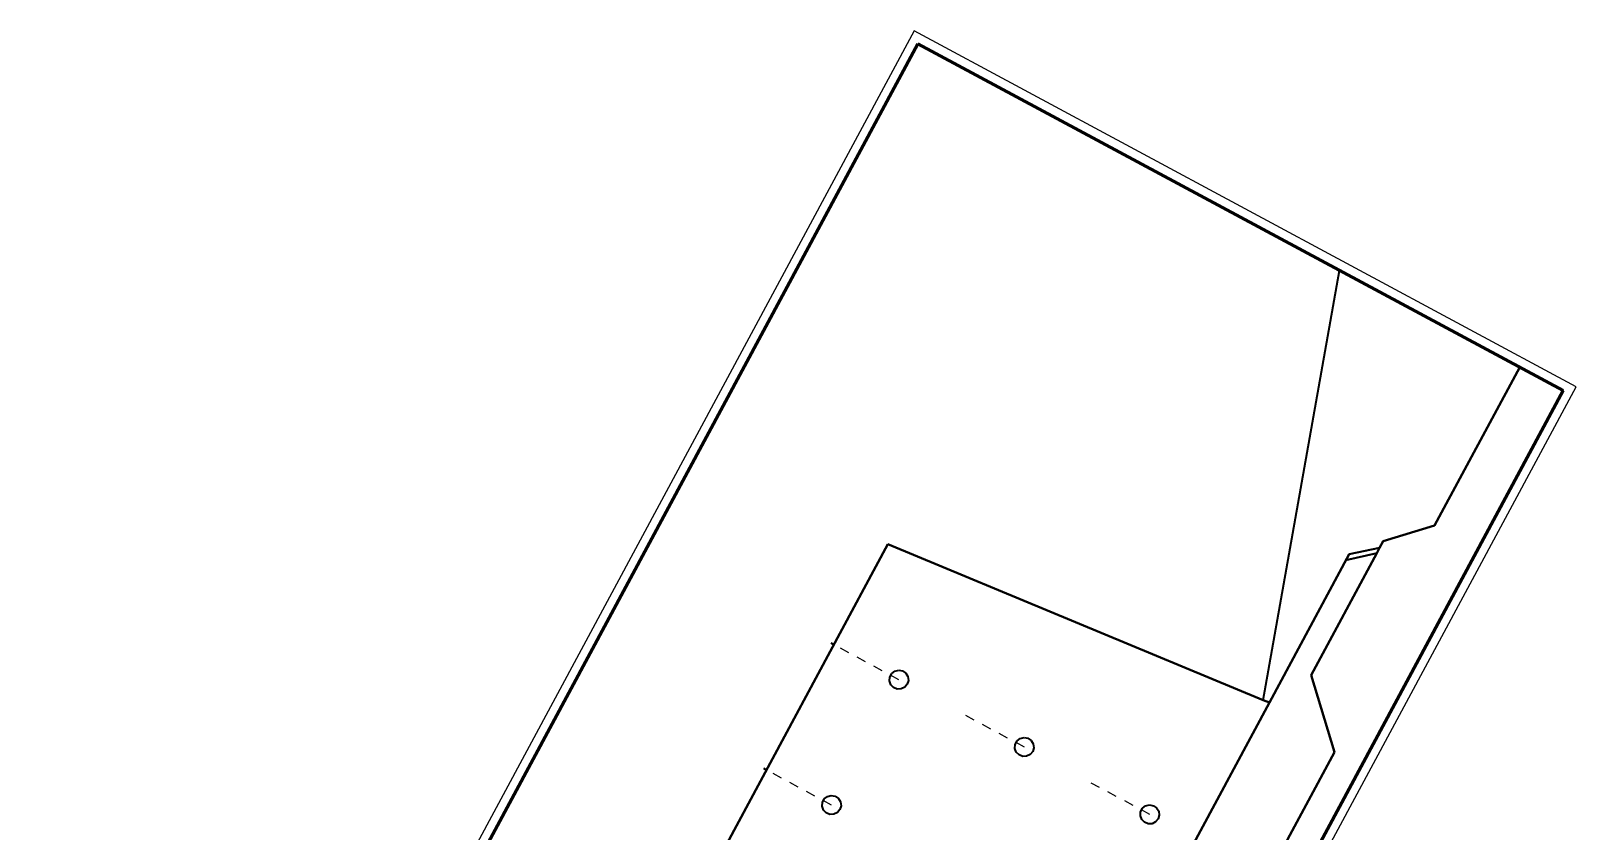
# Model space of a CAD drawing. Header units: metres. Extents: x 2711799 to 2711985, y 1236908 to 1237087.
# Drawn here: x 2711861.8 to 2711878.08, y 1236982.82 to 1236991.26 of the extents above; entities that cross this region are included whole.
import ezdxf

# ---------------------------------------------------------------- set-up
doc = ezdxf.new("R2010")
doc.units = ezdxf.units.M
doc.linetypes.add('AUSGEZOGEN', pattern=[0])
doc.linetypes.add('VERDECKT2_S2', pattern=[0.18, 0.1, -0.08])
for name, color, linetype, lineweight in [('XR$9$Beton Ansicht', 7, 'AUSGEZOGEN', 35), ('XR$9$Beton verdeckt vorne', 7, 'VERDECKT2_S2', 25), ('XR$9$STANDARD_1', 7, 'AUSGEZOGEN', 13)]:
    doc.layers.add(name, color=color, linetype=linetype, lineweight=lineweight)

msp = doc.modelspace()

# ---------------------------------------------------------------- linework, layer by layer
at = {"layer": 'XR$9$Beton Ansicht', "transparency": 33554687}
for p, q in [((2711861.9313, 1236973.9932, 640.05), (2711871.1411, 1236991.1231, 640.05)), ((2711871.1411, 1236991.1231, 640.05), (2711861.9313, 1236973.9932, 640.05)), ((2711874.78, 1236984.2057, 640.05), (2711875.5839, 1236988.7345, 640.05)), ((2711875.5839, 1236988.7345, 640.05), (2711877.4826, 1236987.7136, 640.05)), ((2711876.5851, 1236986.0442, 640.05), (2711877.4826, 1236987.7136, 640.05)), ((2711877.4826, 1236987.7136, 640.05), (2711876.5851, 1236986.0442, 640.05)), ((2711876.0434, 1236985.8813, 640.05), (2711876.5851, 1236986.0442, 640.05)), ((2711876.5851, 1236986.0442, 640.05), (2711876.0434, 1236985.8813, 640.05)), ((2711863.892, 1236972.9518, 640.05), (2711870.8255, 1236985.8481, 640.05)), ((2711863.892, 1236972.9518, 640.05), (2711870.8255, 1236985.8481, 640.05)), ((2711870.8255, 1236985.8481, 640.05), (2711863.892, 1236972.9518, 640.05)), ((2711870.8255, 1236985.8481, 640.05), (2711874.78, 1236984.2057, 640.05)), ((2711870.8255, 1236985.8481, 640.05), (2711874.78, 1236984.2057, 640.05)), ((2711874.78, 1236984.2057, 640.05), (2711870.8255, 1236985.8481, 640.05)), ((2711874.8443, 1236984.179, 640.05), (2711875.6849, 1236985.7426, 640.05)), ((2711875.6849, 1236985.7426, 640.05), (2711874.8443, 1236984.179, 640.05)), ((2711875.9754, 1236985.755, 640.05), (2711875.2842, 1236984.4692, 640.05)), ((2711875.2842, 1236984.4692, 640.05), (2711875.9754, 1236985.755, 640.05)), ((2711875.6506, 1236985.6786, 640.05), (2711875.9754, 1236985.755, 640.05)), ((2711875.9754, 1236985.755, 640.05), (2711875.6506, 1236985.6786, 640.05)), ((2711875.6849, 1236985.7426, 640.05), (2711876.0047, 1236985.8094, 640.05)), ((2711876.0047, 1236985.8094, 640.05), (2711875.6849, 1236985.7426, 640.05)), ((2711875.9754, 1236985.755, 640.05), (2711876.0047, 1236985.8094, 640.05)), ((2711876.0047, 1236985.8094, 640.05), (2711875.9754, 1236985.755, 640.05)), ((2711876.0047, 1236985.8094, 640.05), (2711876.0434, 1236985.8813, 640.05)), ((2711876.0434, 1236985.8813, 640.05), (2711876.0047, 1236985.8094, 640.05)), ((2711870.2559, 1236984.7886, 640.05), (2711870.227, 1236984.8042, 640.05)), ((2711870.8424, 1236984.4066, 640.05), (2711870.8454, 1236984.4481, 640.05)), ((2711870.8454, 1236984.4481, 640.05), (2711870.8651, 1236984.4847, 640.05)), ((2711870.8651, 1236984.4847, 640.05), (2711870.898, 1236984.5101, 640.05)), ((2711870.898, 1236984.5101, 640.05), (2711870.9384, 1236984.52, 640.05)), ((2711870.9384, 1236984.52, 640.05), (2711870.9793, 1236984.5126, 640.05)), ((2711870.9793, 1236984.5126, 640.05), (2711871.0137, 1236984.4892, 640.05)), ((2711871.0137, 1236984.4892, 640.05), (2711871.0356, 1236984.4538, 640.05)), ((2711871.0356, 1236984.4538, 640.05), (2711871.0412, 1236984.4126, 640.05)), ((2711875.5285, 1236983.6566, 640.05), (2711875.2842, 1236984.4692, 640.05)), ((2711875.2842, 1236984.4692, 640.05), (2711875.5285, 1236983.6566, 640.05)), ((2711870.8564, 1236984.3675, 640.05), (2711870.8424, 1236984.4066, 640.05)), ((2711870.8851, 1236984.3374, 640.05), (2711870.8564, 1236984.3675, 640.05)), ((2711870.9236, 1236984.3217, 640.05), (2711870.8851, 1236984.3374, 640.05)), ((2711870.9652, 1236984.3229, 640.05), (2711870.9236, 1236984.3217, 640.05)), ((2711871.0026, 1236984.341, 640.05), (2711870.9652, 1236984.3229, 640.05)), ((2711871.0295, 1236984.3727, 640.05), (2711871.0026, 1236984.341, 640.05)), ((2711871.0412, 1236984.4126, 640.05), (2711871.0295, 1236984.3727, 640.05)), ((2711874.8443, 1236984.179, 640.05), (2711867.907, 1236971.2757, 640.05)), ((2711867.907, 1236971.2757, 640.05), (2711874.8443, 1236984.179, 640.05)), ((2711874.78, 1236984.2057, 640.05), (2711874.8443, 1236984.179, 640.05)), ((2711874.8443, 1236984.179, 640.05), (2711874.78, 1236984.2057, 640.05)), ((2711872.1863, 1236983.7744, 640.05), (2711872.2192, 1236983.7998, 640.05)), ((2711872.2192, 1236983.7998, 640.05), (2711872.2596, 1236983.8097, 640.05)), ((2711872.2596, 1236983.8097, 640.05), (2711872.3005, 1236983.8023, 640.05)), ((2711872.3005, 1236983.8023, 640.05), (2711872.3349, 1236983.7789, 640.05)), ((2711872.3349, 1236983.7789, 640.05), (2711872.3567, 1236983.7435, 640.05)), ((2711872.1635, 1236983.6963, 640.05), (2711872.1666, 1236983.7378, 640.05)), ((2711872.1776, 1236983.6571, 640.05), (2711872.1635, 1236983.6963, 640.05)), ((2711872.1666, 1236983.7378, 640.05), (2711872.1863, 1236983.7744, 640.05)), ((2711872.2063, 1236983.6271, 640.05), (2711872.1776, 1236983.6571, 640.05)), ((2711872.2448, 1236983.6113, 640.05), (2711872.2063, 1236983.6271, 640.05)), ((2711872.3238, 1236983.6307, 640.05), (2711872.2863, 1236983.6126, 640.05)), ((2711872.3507, 1236983.6624, 640.05), (2711872.3238, 1236983.6307, 640.05)), ((2711872.3623, 1236983.7023, 640.05), (2711872.3507, 1236983.6624, 640.05)), ((2711872.3567, 1236983.7435, 640.05), (2711872.3623, 1236983.7023, 640.05)), ((2711873.47, 1236979.8278, 640.05), (2711875.5285, 1236983.6566, 640.05)), ((2711875.5285, 1236983.6566, 640.05), (2711873.47, 1236979.8278, 640.05)), ((2711869.5456, 1236983.4675, 640.05), (2711869.5167, 1236983.483, 640.05)), ((2711872.2863, 1236983.6126, 640.05), (2711872.2448, 1236983.6113, 640.05)), ((2711870.132, 1236983.0854, 640.05), (2711870.1351, 1236983.1269, 640.05)), ((2711870.1351, 1236983.1269, 640.05), (2711870.1548, 1236983.1635, 640.05)), ((2711870.1548, 1236983.1635, 640.05), (2711870.1877, 1236983.189, 640.05)), ((2711870.1877, 1236983.189, 640.05), (2711870.2281, 1236983.1989, 640.05)), ((2711870.2281, 1236983.1989, 640.05), (2711870.269, 1236983.1914, 640.05)), ((2711870.269, 1236983.1914, 640.05), (2711870.3034, 1236983.168, 640.05)), ((2711870.3034, 1236983.168, 640.05), (2711870.3253, 1236983.1327, 640.05)), ((2711870.3253, 1236983.1327, 640.05), (2711870.3309, 1236983.0915, 640.05)), ((2711870.1461, 1236983.0463, 640.05), (2711870.132, 1236983.0854, 640.05)), ((2711870.1748, 1236983.0163, 640.05), (2711870.1461, 1236983.0463, 640.05)), ((2711870.2133, 1236983.0005, 640.05), (2711870.1748, 1236983.0163, 640.05)), ((2711870.2549, 1236983.0018, 640.05), (2711870.2133, 1236983.0005, 640.05)), ((2711870.2923, 1236983.0198, 640.05), (2711870.2549, 1236983.0018, 640.05)), ((2711870.3192, 1236983.0515, 640.05), (2711870.2923, 1236983.0198, 640.05)), ((2711870.3309, 1236983.0915, 640.05), (2711870.3192, 1236983.0515, 640.05)), ((2711873.4847, 1236982.986, 640.05), (2711873.4878, 1236983.0274, 640.05)), ((2711873.4987, 1236982.9468, 640.05), (2711873.4847, 1236982.986, 640.05)), ((2711873.4878, 1236983.0274, 640.05), (2711873.5075, 1236983.0641, 640.05)), ((2711873.5075, 1236983.0641, 640.05), (2711873.5403, 1236983.0895, 640.05)), ((2711873.5403, 1236983.0895, 640.05), (2711873.5807, 1236983.0994, 640.05)), ((2711873.5807, 1236983.0994, 640.05), (2711873.6216, 1236983.092, 640.05)), ((2711873.6216, 1236983.092, 640.05), (2711873.656, 1236983.0686, 640.05)), ((2711873.656, 1236983.0686, 640.05), (2711873.6779, 1236983.0332, 640.05)), ((2711873.6835, 1236982.992, 640.05), (2711873.6718, 1236982.9521, 640.05)), ((2711873.6779, 1236983.0332, 640.05), (2711873.6835, 1236982.992, 640.05)), ((2711873.5275, 1236982.9168, 640.05), (2711873.4987, 1236982.9468, 640.05)), ((2711873.5659, 1236982.901, 640.05), (2711873.5275, 1236982.9168, 640.05)), ((2711873.6075, 1236982.9023, 640.05), (2711873.5659, 1236982.901, 640.05)), ((2711873.645, 1236982.9204, 640.05), (2711873.6075, 1236982.9023, 640.05)), ((2711873.6718, 1236982.9521, 640.05), (2711873.645, 1236982.9204, 640.05))]:
    msp.add_line(p, q, dxfattribs=at)
at = {"layer": 'XR$9$Beton Ansicht', "color": 7, "linetype": 'AUSGEZOGEN', "lineweight": 35, "transparency": 33554687}
for p, q in [((2711861.9313, 1236973.9932, 640.05), (2711871.1411, 1236991.1231, 640.05)), ((2711871.1411, 1236991.1231, 640.05), (2711861.9313, 1236973.9932, 640.05)), ((2711874.78, 1236984.2057, 640.05), (2711875.5839, 1236988.7345, 640.05)), ((2711875.5839, 1236988.7345, 640.05), (2711877.4826, 1236987.7136, 640.05)), ((2711876.5851, 1236986.0442, 640.05), (2711877.4826, 1236987.7136, 640.05)), ((2711877.4826, 1236987.7136, 640.05), (2711876.5851, 1236986.0442, 640.05)), ((2711876.0434, 1236985.8813, 640.05), (2711876.5851, 1236986.0442, 640.05)), ((2711876.5851, 1236986.0442, 640.05), (2711876.0434, 1236985.8813, 640.05)), ((2711863.892, 1236972.9518, 640.05), (2711870.8255, 1236985.8481, 640.05)), ((2711863.892, 1236972.9518, 640.05), (2711870.8255, 1236985.8481, 640.05)), ((2711870.8255, 1236985.8481, 640.05), (2711863.892, 1236972.9518, 640.05)), ((2711870.8255, 1236985.8481, 640.05), (2711874.78, 1236984.2057, 640.05)), ((2711870.8255, 1236985.8481, 640.05), (2711874.78, 1236984.2057, 640.05)), ((2711874.78, 1236984.2057, 640.05), (2711870.8255, 1236985.8481, 640.05)), ((2711874.8443, 1236984.179, 640.05), (2711875.6849, 1236985.7426, 640.05)), ((2711875.6849, 1236985.7426, 640.05), (2711874.8443, 1236984.179, 640.05)), ((2711875.9754, 1236985.755, 640.05), (2711875.2842, 1236984.4692, 640.05)), ((2711875.2842, 1236984.4692, 640.05), (2711875.9754, 1236985.755, 640.05)), ((2711875.6506, 1236985.6786, 640.05), (2711875.9754, 1236985.755, 640.05)), ((2711875.9754, 1236985.755, 640.05), (2711875.6506, 1236985.6786, 640.05)), ((2711875.6849, 1236985.7426, 640.05), (2711876.0047, 1236985.8094, 640.05)), ((2711876.0047, 1236985.8094, 640.05), (2711875.6849, 1236985.7426, 640.05)), ((2711875.9754, 1236985.755, 640.05), (2711876.0047, 1236985.8094, 640.05)), ((2711876.0047, 1236985.8094, 640.05), (2711875.9754, 1236985.755, 640.05)), ((2711876.0047, 1236985.8094, 640.05), (2711876.0434, 1236985.8813, 640.05)), ((2711876.0434, 1236985.8813, 640.05), (2711876.0047, 1236985.8094, 640.05)), ((2711870.2559, 1236984.7886, 640.05), (2711870.227, 1236984.8042, 640.05)), ((2711870.8424, 1236984.4066, 640.05), (2711870.8454, 1236984.4481, 640.05)), ((2711870.8454, 1236984.4481, 640.05), (2711870.8651, 1236984.4847, 640.05)), ((2711870.8651, 1236984.4847, 640.05), (2711870.898, 1236984.5101, 640.05)), ((2711870.898, 1236984.5101, 640.05), (2711870.9384, 1236984.52, 640.05)), ((2711870.9384, 1236984.52, 640.05), (2711870.9793, 1236984.5126, 640.05)), ((2711870.9793, 1236984.5126, 640.05), (2711871.0137, 1236984.4892, 640.05)), ((2711871.0137, 1236984.4892, 640.05), (2711871.0356, 1236984.4538, 640.05)), ((2711871.0356, 1236984.4538, 640.05), (2711871.0412, 1236984.4126, 640.05)), ((2711875.5285, 1236983.6566, 640.05), (2711875.2842, 1236984.4692, 640.05)), ((2711875.2842, 1236984.4692, 640.05), (2711875.5285, 1236983.6566, 640.05)), ((2711870.8564, 1236984.3675, 640.05), (2711870.8424, 1236984.4066, 640.05)), ((2711870.8851, 1236984.3374, 640.05), (2711870.8564, 1236984.3675, 640.05)), ((2711870.9236, 1236984.3217, 640.05), (2711870.8851, 1236984.3374, 640.05)), ((2711870.9652, 1236984.3229, 640.05), (2711870.9236, 1236984.3217, 640.05)), ((2711871.0026, 1236984.341, 640.05), (2711870.9652, 1236984.3229, 640.05)), ((2711871.0295, 1236984.3727, 640.05), (2711871.0026, 1236984.341, 640.05)), ((2711871.0412, 1236984.4126, 640.05), (2711871.0295, 1236984.3727, 640.05)), ((2711874.8443, 1236984.179, 640.05), (2711867.907, 1236971.2757, 640.05)), ((2711867.907, 1236971.2757, 640.05), (2711874.8443, 1236984.179, 640.05)), ((2711874.78, 1236984.2057, 640.05), (2711874.8443, 1236984.179, 640.05)), ((2711874.8443, 1236984.179, 640.05), (2711874.78, 1236984.2057, 640.05)), ((2711872.1863, 1236983.7744, 640.05), (2711872.2192, 1236983.7998, 640.05)), ((2711872.2192, 1236983.7998, 640.05), (2711872.2596, 1236983.8097, 640.05)), ((2711872.2596, 1236983.8097, 640.05), (2711872.3005, 1236983.8023, 640.05)), ((2711872.3005, 1236983.8023, 640.05), (2711872.3349, 1236983.7789, 640.05)), ((2711872.3349, 1236983.7789, 640.05), (2711872.3567, 1236983.7435, 640.05)), ((2711872.1635, 1236983.6963, 640.05), (2711872.1666, 1236983.7378, 640.05)), ((2711872.1776, 1236983.6571, 640.05), (2711872.1635, 1236983.6963, 640.05)), ((2711872.1666, 1236983.7378, 640.05), (2711872.1863, 1236983.7744, 640.05)), ((2711872.2063, 1236983.6271, 640.05), (2711872.1776, 1236983.6571, 640.05)), ((2711872.2448, 1236983.6113, 640.05), (2711872.2063, 1236983.6271, 640.05)), ((2711872.3238, 1236983.6307, 640.05), (2711872.2863, 1236983.6126, 640.05)), ((2711872.3507, 1236983.6624, 640.05), (2711872.3238, 1236983.6307, 640.05)), ((2711872.3623, 1236983.7023, 640.05), (2711872.3507, 1236983.6624, 640.05)), ((2711872.3567, 1236983.7435, 640.05), (2711872.3623, 1236983.7023, 640.05)), ((2711873.47, 1236979.8278, 640.05), (2711875.5285, 1236983.6566, 640.05)), ((2711875.5285, 1236983.6566, 640.05), (2711873.47, 1236979.8278, 640.05)), ((2711869.5456, 1236983.4675, 640.05), (2711869.5167, 1236983.483, 640.05)), ((2711872.2863, 1236983.6126, 640.05), (2711872.2448, 1236983.6113, 640.05)), ((2711870.132, 1236983.0854, 640.05), (2711870.1351, 1236983.1269, 640.05)), ((2711870.1351, 1236983.1269, 640.05), (2711870.1548, 1236983.1635, 640.05)), ((2711870.1548, 1236983.1635, 640.05), (2711870.1877, 1236983.189, 640.05)), ((2711870.1877, 1236983.189, 640.05), (2711870.2281, 1236983.1989, 640.05)), ((2711870.2281, 1236983.1989, 640.05), (2711870.269, 1236983.1914, 640.05)), ((2711870.269, 1236983.1914, 640.05), (2711870.3034, 1236983.168, 640.05)), ((2711870.3034, 1236983.168, 640.05), (2711870.3253, 1236983.1327, 640.05)), ((2711870.3253, 1236983.1327, 640.05), (2711870.3309, 1236983.0915, 640.05)), ((2711870.1461, 1236983.0463, 640.05), (2711870.132, 1236983.0854, 640.05)), ((2711870.1748, 1236983.0163, 640.05), (2711870.1461, 1236983.0463, 640.05)), ((2711870.2133, 1236983.0005, 640.05), (2711870.1748, 1236983.0163, 640.05)), ((2711870.2549, 1236983.0018, 640.05), (2711870.2133, 1236983.0005, 640.05)), ((2711870.2923, 1236983.0198, 640.05), (2711870.2549, 1236983.0018, 640.05)), ((2711870.3192, 1236983.0515, 640.05), (2711870.2923, 1236983.0198, 640.05)), ((2711870.3309, 1236983.0915, 640.05), (2711870.3192, 1236983.0515, 640.05)), ((2711873.4847, 1236982.986, 640.05), (2711873.4878, 1236983.0274, 640.05)), ((2711873.4987, 1236982.9468, 640.05), (2711873.4847, 1236982.986, 640.05)), ((2711873.4878, 1236983.0274, 640.05), (2711873.5075, 1236983.0641, 640.05)), ((2711873.5075, 1236983.0641, 640.05), (2711873.5403, 1236983.0895, 640.05)), ((2711873.5403, 1236983.0895, 640.05), (2711873.5807, 1236983.0994, 640.05)), ((2711873.5807, 1236983.0994, 640.05), (2711873.6216, 1236983.092, 640.05)), ((2711873.6216, 1236983.092, 640.05), (2711873.656, 1236983.0686, 640.05)), ((2711873.656, 1236983.0686, 640.05), (2711873.6779, 1236983.0332, 640.05)), ((2711873.6835, 1236982.992, 640.05), (2711873.6718, 1236982.9521, 640.05)), ((2711873.6779, 1236983.0332, 640.05), (2711873.6835, 1236982.992, 640.05)), ((2711873.5275, 1236982.9168, 640.05), (2711873.4987, 1236982.9468, 640.05)), ((2711873.5659, 1236982.901, 640.05), (2711873.5275, 1236982.9168, 640.05)), ((2711873.6075, 1236982.9023, 640.05), (2711873.5659, 1236982.901, 640.05)), ((2711873.645, 1236982.9204, 640.05), (2711873.6075, 1236982.9023, 640.05)), ((2711873.6718, 1236982.9521, 640.05), (2711873.645, 1236982.9204, 640.05))]:
    msp.add_line(p, q, dxfattribs=at)
at = {"layer": 'XR$9$Beton verdeckt vorne', "transparency": 33554687}
for p, q in [((2711870.9414, 1236984.4201, 640.05), (2711870.2559, 1236984.7886, 640.05)), ((2711872.2625, 1236983.7098, 640.05), (2711871.5962, 1236984.068, 640.05)), ((2711870.231, 1236983.0989, 640.05), (2711869.5456, 1236983.4675, 640.05)), ((2711873.5837, 1236982.9995, 640.05), (2711872.9655, 1236983.3318, 640.05))]:
    msp.add_line(p, q, dxfattribs=at)
at = {"layer": 'XR$9$Beton verdeckt vorne', "color": 7, "linetype": 'VERDECKT2_S2', "lineweight": 25, "transparency": 33554687}
for p, q in [((2711870.9414, 1236984.4201, 640.05), (2711870.2559, 1236984.7886, 640.05)), ((2711872.2625, 1236983.7098, 640.05), (2711871.5962, 1236984.068, 640.05)), ((2711870.231, 1236983.0989, 640.05), (2711869.5456, 1236983.4675, 640.05)), ((2711873.5837, 1236982.9995, 640.05), (2711872.9655, 1236983.3318, 640.05))]:
    msp.add_line(p, q, dxfattribs=at)
at = {"layer": 'XR$9$STANDARD_1', "color": 211, "linetype": 'AUSGEZOGEN', "lineweight": 100, "transparency": 33554687}
for p, q in [((2711861.9313, 1236973.9932, 640.05), (2711871.1411, 1236991.1231, 640.05)), ((2711871.1411, 1236991.1231, 640.05), (2711861.9313, 1236973.9932, 640.05)), ((2711871.1411, 1236991.1231, 640.05), (2711877.9399, 1236987.4678, 640.05)), ((2711871.1411, 1236991.1231, 640.05), (2711877.9399, 1236987.4678, 640.05)), ((2711868.7302, 1236970.3378, 640.05), (2711877.9399, 1236987.4678, 640.05)), ((2711877.9399, 1236987.4678, 640.05), (2711868.7302, 1236970.3378, 640.05))]:
    msp.add_line(p, q, dxfattribs=at)
at = {"layer": 'XR$9$STANDARD_1', "color": 211, "linetype": 'AUSGEZOGEN', "lineweight": 25, "transparency": 33554687}
for p, q in [((2711861.9313, 1236973.9932, 640.05), (2711871.1411, 1236991.1231, 640.05)), ((2711871.1411, 1236991.1231, 640.05), (2711861.9313, 1236973.9932, 640.05)), ((2711871.1411, 1236991.1231, 640.05), (2711877.9399, 1236987.4678, 640.05)), ((2711871.1411, 1236991.1231, 640.05), (2711877.9399, 1236987.4678, 640.05)), ((2711868.7302, 1236970.3378, 640.05), (2711877.9399, 1236987.4678, 640.05)), ((2711877.9399, 1236987.4678, 640.05), (2711868.7302, 1236970.3378, 640.05))]:
    msp.add_line(p, q, dxfattribs=at)
at = {"layer": 'XR$9$STANDARD_1', "color": 5, "linetype": 'AUSGEZOGEN', "lineweight": 25, "transparency": 33554687, "elevation": 0}
msp.add_lwpolyline([(2711871.1003, 1236991.2585), (2711861.7959, 1236973.9525), (2711868.7709, 1236970.2024), (2711878.0753, 1236987.5085), (2711871.1003, 1236991.2585)], dxfattribs=at)

doc.saveas('drawing.dxf')
